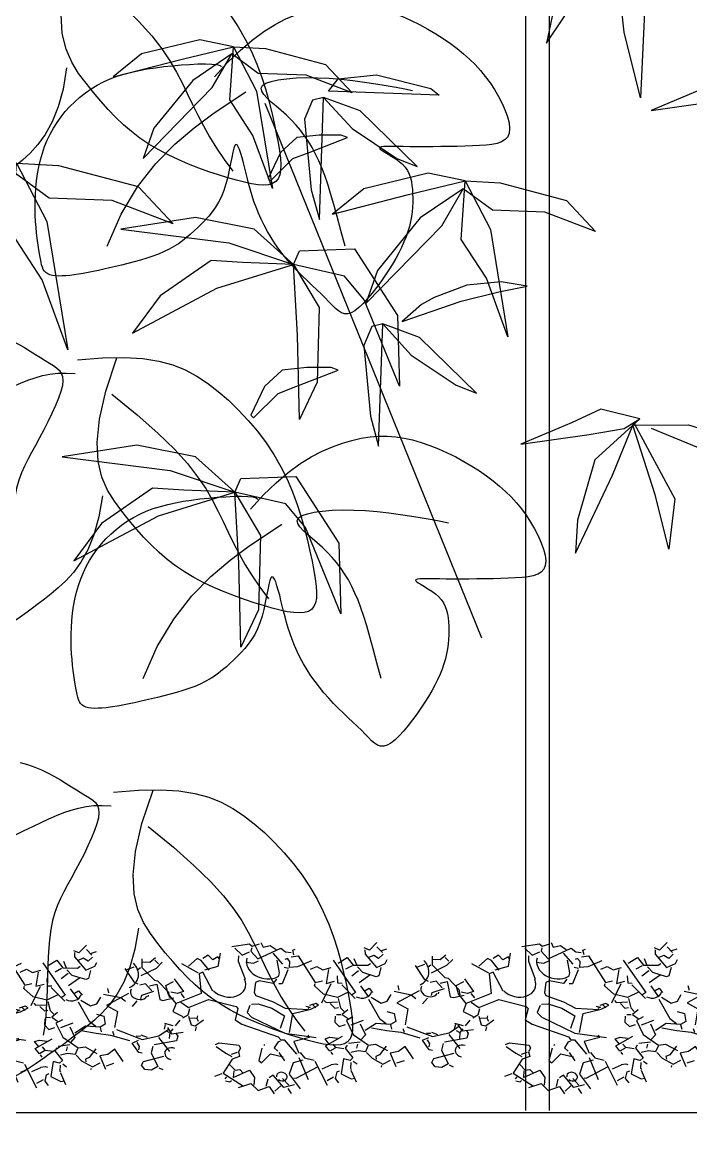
# Model space of a CAD drawing. Extents: x -1568 to -728, y -1287 to -990.
# Drawn here: x -933.935 to -932.358, y -1165.751 to -1163.109 of the extents above; entities that cross this region are included whole.
import ezdxf

# ---------------------------------------------------------------- set-up
doc = ezdxf.new("R2010")
doc.units = 0
doc.header["$LTSCALE"] = 5
doc.layers.get('0').update_dxf_attribs({"linetype": 'CONTINUOUS'})
for name, color, linetype in [('LH', 94, 'CONTINUOUS'), ('尺寸标注', 2, 'CONTINUOUS'), ('绿化', 3, 'CONTINUOUS')]:
    doc.layers.add(name, color=color, linetype=linetype)

# ---------------------------------------------------------------- blocks, each defined once
blk = doc.blocks.new('A$C3DF60D46')
at = {"color": 3}
for p, q in [((753.5334, 876.300001), (732.3667, 829.733351)), ((973.6667, 876.300001), (982.1334, 833.966701)), ((1007.5334, 867.833351), (977.90005, 859.366701)), ((1024.4667, 897.466701), (1007.5334, 867.833351)), ((1024.4667, 884.766701), (1041.40005, 872.066701)), ((1054.10005, 884.766701), (1037.1667, 846.666701)), ((732.3667, 829.733351), (711.20005, 833.966701)), ((715.43335, 825.500001), (719.6667, 804.333351)), ((757.7667, 855.133351), (783.1667, 833.966701)), ((795.8667, 855.133351), (774.70005, 838.200001)), ((787.40005, 825.500001), (774.70005, 800.100001)), ((952.50005, 825.500001), (927.10005, 804.333351)), ((977.90005, 829.733351), (969.4334, 817.033351)), ((982.1334, 833.966701), (1041.40005, 787.400001)), ((1037.1667, 846.666701), (986.3667, 791.633351)), ((719.6667, 804.333351), (774.70005, 753.533351)), ((753.5334, 808.566701), (736.60005, 791.633351)), ((774.70005, 800.100001), (753.5334, 808.566701)), ((774.70005, 753.533351), (804.3334, 783.166701)), ((804.3334, 783.166701), (808.5667, 804.333351)), ((918.6334, 808.566701), (965.20005, 753.533351)), ((1041.40005, 787.400001), (1054.10005, 787.400001)), ((1054.10005, 787.400001), (1104.90005, 745.066701)), ((444.50005, 736.600001), (452.9667, 745.066701)), ((626.53335, 728.133351), (656.1667, 766.233351)), ((656.1667, 766.233351), (685.80005, 736.600001)), ((681.5667, 770.466701), (698.50005, 740.833351)), ((685.80005, 736.600001), (740.83335, 753.533351)), ((740.83335, 753.533351), (749.30005, 766.233351)), ((791.6334, 757.766701), (791.6334, 715.433351)), ((965.20005, 753.533351), (982.1334, 749.300001)), ((1011.7667, 757.766701), (990.60005, 745.066701)), ((1041.40005, 732.366701), (1011.7667, 757.766701)), ((1028.70005, 753.533351), (1054.10005, 770.466701)), ((1054.10005, 770.466701), (1079.50005, 698.500001)), ((1104.90005, 745.066701), (1113.3667, 719.666701)), ((211.6667, 681.566701), (275.1667, 715.433351)), ((275.1667, 715.433351), (287.8667, 706.966701)), ((287.8667, 706.966701), (313.2667, 728.133351)), ((287.8667, 698.500001), (287.8667, 681.566701)), ((317.50005, 736.600001), (330.20005, 715.433351)), ((321.73335, 651.933351), (397.93335, 732.366701)), ((330.20005, 715.433351), (355.60005, 732.366701)), ((355.60005, 732.366701), (381.00005, 719.666701)), ((372.53335, 698.500001), (419.10005, 656.166701)), ((397.93335, 732.366701), (419.10005, 719.666701)), ((419.10005, 719.666701), (440.2667, 723.900001)), ((452.9667, 715.433351), (444.50005, 736.600001)), ((444.50005, 702.733351), (469.90005, 715.433351)), ((469.90005, 715.433351), (558.80005, 605.366701)), ((524.93335, 706.966701), (478.3667, 660.400001)), ((575.73335, 677.333351), (605.3667, 698.500001)), ((605.3667, 736.600001), (719.6667, 605.366701)), ((681.5667, 732.366701), (660.40005, 706.966701)), ((711.20005, 715.433351), (690.03335, 681.566701)), ((728.13335, 711.200001), (702.73335, 732.366701)), ((757.7667, 706.966701), (723.90005, 656.166701)), ((783.1667, 706.966701), (728.13335, 711.200001)), ((791.6334, 715.433351), (783.1667, 706.966701)), ((1007.5334, 698.500001), (1049.8667, 732.366701)), ((1007.5334, 681.566701), (1007.5334, 698.500001)), ((1032.9334, 698.500001), (1032.9334, 706.966701)), ((1079.50005, 698.500001), (1092.20005, 698.500001)), ((1092.20005, 698.500001), (1130.30005, 723.900001)), ((224.3667, 677.333351), (258.23335, 651.933351)), ((258.23335, 651.933351), (283.63335, 677.333351)), ((287.8667, 681.566701), (321.73335, 651.933351)), ((393.70005, 668.866701), (414.8667, 609.600001)), ((431.80005, 690.033351), (423.33335, 681.566701)), ((444.50005, 677.333351), (431.80005, 690.033351)), ((448.73335, 647.700001), (444.50005, 677.333351)), ((478.3667, 660.400001), (448.73335, 647.700001)), ((529.1667, 664.633351), (550.33335, 685.800001)), ((550.33335, 685.800001), (575.73335, 677.333351)), ((596.90005, 685.800001), (601.13335, 613.833351)), ((635.00005, 664.633351), (643.4667, 630.766701)), ((931.3334, 660.400001), (863.60005, 656.166701)), ((872.0667, 690.033351), (880.5334, 668.866701)), ((956.7334, 690.033351), (884.7667, 605.366701)), ((952.50005, 647.700001), (931.3334, 660.400001)), ((994.8334, 664.633351), (982.1334, 630.766701)), ((131.23335, 609.600001), (114.3, 588.433351)), ((152.4, 592.666701), (131.23335, 609.600001)), ((169.33335, 613.833351), (152.4, 592.666701)), ((177.8, 605.366701), (169.33335, 613.833351)), ((173.5667, 635.000001), (177.8, 567.266701)), ((245.53335, 643.466701), (249.7667, 618.066701)), ((249.7667, 618.066701), (292.10005, 537.633351)), ((279.40005, 622.300001), (309.03335, 626.533351)), ((309.03335, 626.533351), (325.9667, 643.466701)), ((414.8667, 609.600001), (414.8667, 588.433351)), ((427.5667, 643.466701), (444.50005, 643.466701)), ((444.50005, 635.000001), (436.03335, 558.800001)), ((558.80005, 605.366701), (584.20005, 622.300001)), ((601.13335, 613.833351), (630.7667, 635.000001)), ((618.0667, 618.066701), (601.13335, 512.233351)), ((643.4667, 630.766701), (660.40005, 635.000001)), ((723.90005, 575.733351), (660.40005, 626.533351)), ((732.3667, 643.466701), (770.4667, 601.133351)), ((753.5334, 626.533351), (766.2334, 643.466701)), ((766.2334, 643.466701), (783.1667, 626.533351)), ((846.6667, 601.133351), (855.1334, 639.233351)), ((93.13335, 579.966701), (67.73335, 533.400001)), ((110.0667, 575.733351), (93.13335, 579.966701)), ((148.1667, 537.633351), (110.0667, 575.733351)), ((177.8, 567.266701), (131.23335, 533.400001)), ((410.63335, 575.733351), (402.1667, 550.333351)), ((558.80005, 588.433351), (558.80005, 601.133351)), ((601.13335, 558.800001), (558.80005, 588.433351)), ((694.2667, 601.133351), (656.1667, 558.800001)), ((719.6667, 605.366701), (706.9667, 588.433351)), ((774.70005, 588.433351), (833.9667, 508.000001)), ((783.1667, 601.133351), (825.50005, 584.200001)), ((825.50005, 584.200001), (846.6667, 601.133351)), ((884.7667, 605.366701), (931.3334, 588.433351)), ((931.3334, 588.433351), (935.5667, 508.000001)), ((1134.5334, 571.500001), (1155.70005, 546.100001)), ((1155.70005, 546.100001), (1198.0334, 567.266701)), ((38.1, 537.633351), (110.0667, 512.233351)), ((127, 520.700001), (114.3, 508.000001)), ((182.03335, 440.266701), (127, 520.700001)), ((347.13335, 546.100001), (334.43335, 533.400001)), ((334.43335, 533.400001), (338.6667, 482.600001)), ((402.1667, 550.333351), (347.13335, 546.100001)), ((436.03335, 558.800001), (423.33335, 554.566701)), ((656.1667, 558.800001), (601.13335, 558.800001)), ((609.60005, 529.166701), (618.0667, 520.700001)), ((618.0667, 520.700001), (660.40005, 537.633351)), ((635.00005, 520.700001), (656.1667, 503.766701)), ((660.40005, 554.566701), (677.33335, 512.233351)), ((855.1334, 550.333351), (884.7667, 550.333351)), ((884.7667, 550.333351), (897.4667, 512.233351)), ((1049.8667, 482.600001), (1109.1334, 520.700001)), ((1109.1334, 520.700001), (1138.7667, 563.033351)), ((1172.6334, 550.333351), (1181.10005, 541.866701)), ((1181.10005, 541.866701), (1181.10005, 516.466701)), ((114.3, 508.000001), (139.7, 414.866651)), ((338.6667, 482.600001), (347.13335, 469.900001)), ((546.10005, 478.366701), (563.03335, 478.366701)), ((563.03335, 478.366701), (554.5667, 469.900001)), ((579.9667, 503.766701), (558.80005, 486.833351)), ((567.2667, 469.900001), (592.6667, 499.533351)), ((567.2667, 495.300001), (584.20005, 482.600001)), ((592.6667, 499.533351), (579.9667, 503.766701)), ((656.1667, 503.766701), (668.8667, 512.233351)), ((685.80005, 478.366701), (668.8667, 474.133351)), ((677.33335, 512.233351), (694.2667, 499.533351)), ((706.9667, 512.233351), (690.03335, 482.600001)), ((690.03335, 482.600001), (715.43335, 469.900001)), ((732.3667, 482.600001), (711.20005, 457.200001)), ((774.70005, 478.366701), (732.3667, 440.266701)), ((825.50005, 478.366701), (791.6334, 431.800001)), ((880.5334, 491.066701), (825.50005, 478.366701)), ((833.9667, 508.000001), (863.60005, 491.066701)), ((863.60005, 491.066701), (855.1334, 486.833351)), ((897.4667, 512.233351), (880.5334, 491.066701)), ((880.5334, 491.066701), (889.00005, 469.900001)), ((931.3334, 486.833351), (939.80005, 469.900001)), ((944.0334, 499.533351), (1049.8667, 482.600001)), ((1041.40005, 495.300001), (1024.4667, 491.066701)), ((1041.40005, 503.766701), (1066.80005, 499.533351)), ((1181.10005, 516.466701), (1100.6667, 469.900001)), ((1109.1334, 512.233351), (1164.1667, 457.200001)), ((0, 410.633351), (25.4, 440.266701)), ((25.4, 452.966701), (71.9667, 402.166651)), ((347.13335, 469.900001), (419.10005, 461.433351)), ((419.10005, 461.433351), (469.90005, 444.500001)), ((469.90005, 444.500001), (558.80005, 465.666701)), ((503.7667, 427.566701), (567.2667, 469.900001)), ((664.63335, 465.666701), (668.8667, 436.033351)), ((668.8667, 436.033351), (690.03335, 419.100001)), ((690.03335, 419.100001), (711.20005, 436.033351)), ((711.20005, 457.200001), (749.30005, 397.933351)), ((766.2334, 457.200001), (795.8667, 410.633351)), ((812.80005, 452.966701), (872.0667, 457.200001)), ((872.0667, 457.200001), (927.10005, 465.666701)), ((927.10005, 465.666701), (1003.30005, 461.433351)), ((1016.00005, 452.966701), (1037.1667, 474.133351)), ((1049.8667, 414.866651), (1016.00005, 452.966701)), ((1032.9334, 461.433351), (1045.6334, 444.500001)), ((1045.6334, 444.500001), (1045.6334, 427.566701)), ((1096.4334, 461.433351), (1096.4334, 427.566701)), ((16.93335, 372.533351), (0, 410.633351)), ((71.9667, 402.166651), (50.8, 385.233351)), ((139.7, 414.866651), (55.03335, 334.433351)), ((105.83335, 330.200001), (173.5667, 393.700001)), ((173.5667, 393.700001), (283.63335, 393.700001)), ((283.63335, 393.700001), (292.10005, 385.233351)), ((334.43335, 414.866651), (330.20005, 376.766651)), ((338.6667, 423.333351), (364.0667, 431.800001)), ((364.0667, 431.800001), (419.10005, 427.566701)), ((419.10005, 427.566701), (474.13335, 406.400001)), ((474.13335, 406.400001), (469.90005, 338.666651)), ((508.00005, 330.200001), (503.7667, 427.566701)), ((749.30005, 397.933351), (817.0334, 364.066651)), ((795.8667, 410.633351), (783.1667, 381.000001)), ((956.7334, 402.166651), (935.5667, 368.300001)), ((999.0667, 351.366651), (956.7334, 402.166651)), ((1062.5667, 414.866651), (1049.8667, 414.866651)), ((1075.2667, 376.766651), (1147.2334, 427.566701)), ((1096.4334, 427.566701), (1134.5334, 368.300001)), ((55.03335, 334.433351), (16.93335, 372.533351)), ((50.8, 385.233351), (25.4, 385.233351)), ((63.5, 389.466651), (80.43335, 372.533351)), ((71.9667, 347.133351), (105.83335, 330.200001)), ((292.10005, 385.233351), (292.10005, 325.966651)), ((330.20005, 376.766651), (351.3667, 359.833351)), ((351.3667, 359.833351), (491.0667, 321.733351)), ((647.70005, 342.900001), (664.63335, 355.600001)), ((656.1667, 309.033351), (711.20005, 376.766651)), ((664.63335, 355.600001), (694.2667, 359.833351)), ((783.1667, 368.300001), (740.83335, 347.133351)), ((774.70005, 355.600001), (774.70005, 334.433351)), ((812.80005, 330.200001), (817.0334, 359.833351)), ((817.0334, 364.066651), (842.4334, 376.766651)), ((842.4334, 376.766651), (893.2334, 359.833351)), ((884.7667, 381.000001), (867.8334, 330.200001)), ((935.5667, 368.300001), (905.9334, 351.366651)), ((905.9334, 351.366651), (939.80005, 292.100001)), ((1071.0334, 355.600001), (1075.2667, 376.766651)), ((1087.9667, 338.666651), (1071.0334, 355.600001)), ((1134.5334, 368.300001), (1113.3667, 342.900001)), ((1138.7667, 364.066651), (1155.70005, 359.833351)), ((55.03335, 334.433351), (50.8, 292.100001)), ((110.0667, 325.966651), (110.0667, 292.100001)), ((292.10005, 325.966651), (321.73335, 313.266651)), ((321.73335, 313.266651), (469.90005, 296.333351)), ((491.0667, 321.733351), (613.83335, 338.666651)), ((588.43335, 330.200001), (533.40005, 292.100001)), ((579.9667, 338.666651), (588.43335, 330.200001)), ((668.8667, 321.733351), (647.70005, 342.900001)), ((677.33335, 287.866651), (656.1667, 309.033351)), ((694.2667, 309.033351), (677.33335, 287.866651)), ((681.5667, 325.966651), (694.2667, 313.266651)), ((694.2667, 313.266651), (728.13335, 317.500001)), ((736.60005, 338.666651), (732.3667, 321.733351)), ((732.3667, 321.733351), (770.4667, 283.633351)), ((757.7667, 309.033351), (783.1667, 325.966651)), ((783.1667, 325.966651), (812.80005, 330.200001)), ((817.0334, 325.966651), (842.4334, 304.800001)), ((842.4334, 304.800001), (889.00005, 287.866651)), ((867.8334, 330.200001), (855.1334, 317.500001)), ((855.1334, 317.500001), (859.3667, 304.800001)), ((889.00005, 287.866651), (914.40005, 317.500001)), ((965.20005, 330.200001), (939.80005, 309.033351)), ((1113.3667, 342.900001), (1087.9667, 338.666651)), ((50.8, 292.100001), (93.13335, 279.400001)), ((110.0667, 292.100001), (93.13335, 270.933351)), ((114.3, 287.866651), (131.23335, 249.766651)), ((143.93335, 287.866651), (122.7667, 279.400001)), ((148.1667, 287.866651), (148.1667, 300.566651)), ((148.1667, 249.766651), (173.5667, 287.866651)), ((156.63335, 275.166651), (148.1667, 287.866651)), ((474.13335, 270.933351), (465.6667, 237.066651)), ((469.90005, 296.333351), (482.60005, 283.633351)), ((474.13335, 270.933351), (482.60005, 279.400001)), ((482.60005, 283.633351), (495.30005, 287.866651)), ((495.30005, 287.866651), (554.5667, 232.833351)), ((533.40005, 292.100001), (563.03335, 241.300001)), ((681.5667, 283.633351), (690.03335, 275.166651)), ((736.60005, 266.700001), (740.83335, 190.500001)), ((762.00005, 266.700001), (736.60005, 266.700001)), ((770.4667, 283.633351), (762.00005, 266.700001)), ((774.70005, 266.700001), (791.6334, 258.233351)), ((884.7667, 279.400001), (884.7667, 270.933351)), ((29.63335, 224.366651), (63.5, 224.366651)), ((33.8667, 220.133351), (33.8667, 194.733351)), ((84.6667, 258.233351), (71.9667, 224.366651)), ((131.23335, 249.766651), (148.1667, 249.766651)), ((152.4, 245.533351), (152.4, 224.366651)), ((419.10005, 220.133351), (419.10005, 156.633351)), ((423.33335, 237.066651), (427.5667, 241.300001)), ((431.80005, 249.766651), (431.80005, 249.766651)), ((436.03335, 258.233351), (436.03335, 258.233351)), ((465.6667, 237.066651), (482.60005, 224.366651)), ((486.83335, 220.133351), (516.4667, 186.266651)), ((554.5667, 241.300001), (554.5667, 241.300001)), ((558.80005, 228.600001), (558.80005, 228.600001)), ((567.2667, 245.533351), (588.43335, 224.366651)), ((567.2667, 220.133351), (622.30005, 122.766651)), ((588.43335, 224.366651), (626.53335, 224.366651)), ((630.7667, 220.133351), (698.50005, 118.533351)), ((694.2667, 220.133351), (664.63335, 190.500001)), ((694.2667, 224.366651), (711.20005, 232.833351)), ((711.20005, 232.833351), (719.6667, 232.833351)), ((766.2334, 258.233351), (770.4667, 228.600001)), ((770.4667, 228.600001), (774.70005, 224.366651)), ((774.70005, 220.133351), (804.3334, 169.333351)), ((42.33335, 190.500001), (55.03335, 186.266651)), ((59.2667, 186.266651), (67.73335, 207.433351)), ((63.5, 156.633351), (59.2667, 186.266651)), ((241.30005, 182.033351), (254.00005, 194.733351)), ((245.53335, 173.566651), (287.8667, 152.400001)), ((254.00005, 194.733351), (330.20005, 207.433351)), ((330.20005, 207.433351), (338.6667, 194.733351)), ((338.6667, 194.733351), (334.43335, 173.566651)), ((334.43335, 173.566651), (342.90005, 152.400001)), ((431.80005, 148.166651), (457.20005, 203.200001)), ((457.20005, 203.200001), (508.00005, 203.200001)), ((550.33335, 186.266651), (546.10005, 127.000001)), ((584.20005, 211.666651), (550.33335, 186.266651)), ((575.73335, 114.300001), (647.70005, 198.966651)), ((723.90005, 194.733351), (732.3667, 203.200001)), ((723.90005, 160.866651), (723.90005, 194.733351)), ((740.83335, 190.500001), (783.1667, 177.800001)), ((783.1667, 177.800001), (795.8667, 186.266651)), ((287.8667, 152.400001), (313.2667, 143.933351)), ((317.50005, 131.233351), (296.33335, 50.800001)), ((330.20005, 169.333351), (309.03335, 152.400001)), ((342.90005, 152.400001), (317.50005, 131.233351)), ((419.10005, 156.633351), (431.80005, 148.166651)), ((715.43335, 165.100001), (694.2667, 139.700001)), ((740.83335, 143.933351), (723.90005, 160.866651)), ((313.2667, 101.600001), (338.6667, 80.433351)), ((338.6667, 42.333351), (393.70005, 97.366651)), ((338.6667, 80.433351), (355.60005, 88.900001)), ((355.60005, 88.900001), (372.53335, 76.200001)), ((393.70005, 97.366651), (419.10005, 67.733351)), ((486.83335, 101.600001), (474.13335, 84.666651)), ((537.63335, 55.033351), (486.83335, 101.600001)), ((524.93335, 97.366651), (554.5667, 71.966651)), ((546.10005, 127.000001), (601.13335, 67.733351)), ((567.2667, 114.300001), (575.73335, 114.300001)), ((292.10005, 46.566651), (266.70005, 25.400001)), ((296.33335, 50.800001), (385.23335, 12.700001)), ((334.43335, 76.200001), (338.6667, 42.333351)), ((419.10005, 67.733351), (423.33335, 29.633351)), ((469.90005, 76.200001), (469.90005, 38.100001)), ((524.93335, 59.266651), (508.00005, 25.400001)), ((575.73335, 80.433351), (537.63335, 55.033351)), ((554.5667, 55.033351), (571.50005, 33.866651)), ((313.2667, 38.100001), (309.03335, 25.400001)), ((313.2667, 16.933351), (330.20005, 16.933351)), ((330.20005, 16.933351), (334.43335, 25.400001)), ((368.30005, 0.000001), (410.63335, 33.866651)), ((410.63335, 33.866651), (444.50005, 8.466651)), ((444.50005, 8.466651), (482.60005, 42.333351)), ((482.60005, 42.333351), (508.00005, 12.700001))]:
    blk.add_line(p, q, dxfattribs=at)
for centre, radius, start, end in [((893.2334, 778.933351), 84.66665, 316.84761, 50.906141), ((994.8334, 706.966701), 33.86665, 165.963757, 347.471192), ((355.60005, 639.233351), 76.2, 177.137595, 319.398705), ((736.60005, 626.533351), 42.33335, 255.963757, 0), ((228.60005, 499.533351), 71.96665, 231.842773, 30.963757), ((1176.8667, 448.733351), 29.63335, 81.869898, 270), ((520.70005, 105.833351), 21.16665, 243.434949, 201.801409)]:
    blk.add_arc(centre, radius, start, end, dxfattribs=at)
blk = doc.blocks.new('tree104')
at = {"color": 0}
for points in [[(-6196.1, 20117.2), (-6196.1, 0)], [(-6013.2, 20117.2), (-6013.2, 0)], [(-5510.4, 8954.2), (-5876.9, 9090.3), (-6170.2, 8943.8), (-6316.8, 8598.3), (-6075.9, 8849.6), (-5803.6, 8954.2), (-5510.4, 8954.2), (-5719.8, 8870.5), (-5866.5, 8776.3), (-5960.7, 8556.4), (-6034, 8200.5), (-5761.7, 8608.8), (-5615.1, 8912.4), (-5280, 8493.6), (-5290.4, 8221.5), (-5311.4, 7781.8), (-5437.1, 8284.3), (-5458, 8472.7), (-5615.1, 8912.4), (-5269.5, 8881), (-4861, 8776.3)], [(-8438.6, 8172.3), (-8697.1, 8226.7), (-9146, 8117.9), (-9363.7, 7941.1), (-8833.2, 8077.1), (-8438.6, 8172.3), (-8261.8, 7832.4), (-8139.3, 7084.5), (-8289, 7492.4), (-8465.8, 7764.4), (-8438.6, 8172.3), (-8193.8, 8158.7), (-7731.2, 8036.3), (-7527.2, 7818.8), (-7880.9, 7954.7), (-8248.2, 7968.3), (-8452.2, 8117.9), (-8751.5, 7914), (-9050.8, 7546.8), (-9132.4, 7315.7), (-8601.9, 7859.6), (-8452.2, 8117.9)], [(-4134.3, 7917.8), (-4493.4, 8007.5), (-4762.8, 7881.9), (-5229.7, 7684.4), (-4601.2, 7774.2), (-4277.9, 7828), (-4134.3, 7917.8), (-4547.3, 7540.8), (-4708.9, 6984.4), (-4726.9, 6679.3), (-4385.7, 7397.3), (-4188.2, 7881.9), (-3811.1, 7181.9), (-3864.9, 6715.2), (-3990.6, 7217.8), (-4196.8, 7860.7), (-3685.3, 7863.9), (-3344.2, 7756.2), (-3003, 7451.1), (-3541.7, 7630.6), (-4026.5, 7828)], [(-7707.6, 7832.2), (-7634.3, 7926.4), (-7341, 7957.8), (-6922.1, 7853.1), (-6859.2, 7800.7), (-7707.6, 7832.2)], [(-7747.3, 7784.5), (-7830.9, 7763.7), (-7893.5, 7617.5), (-7841.3, 7074.5), (-7778.6, 6844.8), (-7747.3, 7784.5), (-7527.9, 7544.4), (-7183.1, 7314.6), (-7026.4, 7252), (-7465.2, 7680.1), (-7747.3, 7784.5)], [(-6530.7, 3630.6), (-8195.3, 7738)], [(-7610.2, 7494.8), (-7781.5, 7494.8), (-7952.9, 7475.7), (-8076.7, 7361.5), (-8171.9, 7161.7), (-8152.9, 7142.6), (-7981.5, 7313.9), (-7857.7, 7361.5), (-7562.6, 7475.7), (-7610.2, 7494.8)], [(-10105.4, 7279.8), (-10446.6, 7351.6), (-11039.2, 7208), (-11326.5, 6974.7), (-10626.2, 7154.1), (-10105.4, 7279.8), (-9872, 6831.1), (-9710.4, 5843.9), (-9907.9, 6382.3), (-10141.3, 6741.3), (-10105.4, 7279.8), (-9782.2, 7261.8), (-9171.6, 7100.3), (-8902.3, 6813.1), (-9369.2, 6992.6), (-9854, 7010.6), (-10123.4, 7208), (-10518.4, 6938.8), (-10913.5, 6454.1), (-11021.2, 6149), (-10320.9, 6867), (-10123.4, 7208)], [(-6659.3, 7142.3), (-6943.6, 7202.1), (-7437.4, 7082.5), (-7676.9, 6888), (-7093.2, 7037.6), (-6659.3, 7142.3), (-6464.7, 6768.4), (-6330.1, 5945.7), (-6494.7, 6394.5), (-6689.2, 6693.6), (-6659.3, 7142.3), (-6389.9, 7127.4), (-5881.1, 6992.7), (-5656.6, 6753.4), (-6045.7, 6903), (-6449.8, 6918), (-6674.2, 7082.5), (-7003.5, 6858.1), (-7332.7, 6454.3), (-7422.5, 6200), (-6838.8, 6798.3), (-6674.2, 7082.5)], [(-7977.3, 6500.7), (-8278.9, 6772), (-8731.4, 6862.5), (-9304.5, 6772), (-8475, 6666.5), (-7977.3, 6500.7), (-8369.4, 6515.8), (-8610.7, 6530.8), (-9002.8, 6259.5), (-9214, 5973.1), (-8565.5, 6319.8), (-7977.3, 6500.7), (-7932, 6606.2), (-7509.7, 6621.3), (-7177.9, 6108.7), (-7162.9, 5566.1), (-7434.3, 6229.3), (-7585.1, 6410.2), (-7977.3, 6500.7), (-7781.2, 6169), (-7796.3, 5596.2), (-7932, 5309.8), (-7947.1, 5958), (-7977.3, 6500.7)], [(-6182.3, 6332.8), (-6383, 6367.7), (-6644.9, 6341.6), (-6898, 6245.6), (-6994, 6193.3), (-7142.4, 6062.4), (-6688.5, 6219.4), (-6400.5, 6289.2), (-6182.3, 6332.8)], [(-7292, 6044.5), (-7375.6, 6023.6), (-7438.3, 5877.4), (-7386.1, 5334.4), (-7323.4, 5104.7), (-7292, 6044.5), (-7072.7, 5804.3), (-6727.9, 5574.6), (-6571.2, 5511.9), (-7010, 5940.1), (-7292, 6044.5)], [(-7687.3, 5708.9), (-7875.8, 5708.9), (-8064.3, 5687.9), (-8200.5, 5562.3), (-8305.2, 5342.5), (-8284.3, 5321.5), (-8095.7, 5510), (-7959.6, 5562.3), (-7634.9, 5687.9), (-7687.3, 5708.9)], [(-5318.1, 5314.4), (-5617.4, 5389.2), (-5841.9, 5284.5), (-6230.9, 5120), (-5707.2, 5194.8), (-5437.8, 5239.7), (-5318.1, 5314.4), (-5662.3, 5000.3), (-5797, 4536.7), (-5811.9, 4282.4), (-5527.6, 4880.7), (-5363, 5284.5), (-5048.7, 4701.2), (-5093.6, 4312.3), (-5198.4, 4731.1), (-5370.2, 5266.9), (-4944, 5269.6), (-4659.7, 5179.8), (-4375.3, 4925.6), (-4824.3, 5075.1), (-5228.3, 5239.7)], [(-8427.4, 4751.1), (-8729, 5022.5), (-9181.5, 5112.9), (-9754.6, 5022.5), (-8925.1, 4917), (-8427.4, 4751.1), (-8819.5, 4766.2), (-9060.8, 4781.3), (-9452.9, 4509.9), (-9664.1, 4223.5), (-9015.6, 4570.2), (-8427.4, 4751.1), (-8382.1, 4856.7), (-7959.8, 4871.7), (-7628, 4359.2), (-7613, 3816.5), (-7884.4, 4479.8), (-8035.2, 4660.7), (-8427.4, 4751.1), (-8231.3, 4419.5), (-8246.4, 3846.7), (-8382.1, 3560.2), (-8397.2, 4208.5), (-8427.4, 4751.1)]]:
    blk.add_lwpolyline(points, dxfattribs=at)
blk = doc.blocks.new('茶')
at = {"layer": 'LH'}
for p, q in [((-0.5309, 0.4422), (-0.5441, 0.4373)), ((-0.5178, 0.4463), (-0.5309, 0.4422)), ((-0.5048, 0.4494), (-0.5178, 0.4463)), ((-0.4916, 0.4514), (-0.5048, 0.4494)), ((-0.4782, 0.4525), (-0.4916, 0.4514)), ((-0.4645, 0.4525), (-0.4782, 0.4525)), ((-0.4504, 0.4515), (-0.4645, 0.4525)), ((-0.4357, 0.4494), (-0.4504, 0.4515)), ((-0.4204, 0.4463), (-0.4357, 0.4494)), ((-0.4043, 0.442), (-0.4204, 0.4463)), ((-0.3874, 0.4363), (-0.4043, 0.442)), ((-0.5705, 0.4248), (-0.5835, 0.4176)), ((-0.5574, 0.4314), (-0.5705, 0.4248)), ((-0.5441, 0.4373), (-0.5574, 0.4314)), ((-0.3697, 0.4289), (-0.3874, 0.4363)), ((-0.3511, 0.4194), (-0.3697, 0.4289)), ((-0.5962, 0.4099), (-0.6085, 0.4018)), ((-0.5835, 0.4176), (-0.5962, 0.4099)), ((-0.3316, 0.4076), (-0.3511, 0.4194)), ((-0.3113, 0.393), (-0.3316, 0.4076)), ((-0.6203, 0.3934), (-0.6315, 0.3849)), ((-0.6085, 0.4018), (-0.6203, 0.3934)), ((-0.2899, 0.3755), (-0.3113, 0.393)), ((-0.642, 0.3762), (-0.6519, 0.3675)), ((-0.6315, 0.3849), (-0.642, 0.3762)), ((-0.2676, 0.3546), (-0.2899, 0.3755)), ((-0.2783, 0.3718), (-0.2803, 0.3695)), ((-0.2731, 0.3737), (-0.2783, 0.3718)), ((-0.2652, 0.3752), (-0.2731, 0.3737)), ((-0.2552, 0.3764), (-0.2652, 0.3752)), ((-0.2435, 0.3772), (-0.2552, 0.3764)), ((-0.2305, 0.3776), (-0.2435, 0.3772)), ((-0.2169, 0.3778), (-0.2305, 0.3776)), ((-0.2031, 0.3778), (-0.2169, 0.3778)), ((-0.1896, 0.3775), (-0.2031, 0.3778)), ((-0.1763, 0.3769), (-0.1896, 0.3775)), ((-0.1634, 0.376), (-0.1763, 0.3769)), ((-0.1508, 0.3748), (-0.1634, 0.376)), ((-0.1386, 0.3732), (-0.1508, 0.3748)), ((-0.1267, 0.371), (-0.1386, 0.3732)), ((-0.1152, 0.3684), (-0.1267, 0.371)), ((-0.6612, 0.3585), (-0.6698, 0.3494)), ((-0.6519, 0.3675), (-0.6612, 0.3585)), ((-0.1041, 0.3652), (-0.1152, 0.3684)), ((-0.0933, 0.3614), (-0.1041, 0.3652)), ((-0.0829, 0.357), (-0.0933, 0.3614)), ((-0.0729, 0.352), (-0.0829, 0.357)), ((-0.6779, 0.3399), (-0.6854, 0.3301)), ((-0.6698, 0.3494), (-0.6779, 0.3399)), ((-0.4476, 0.3376), (-0.466, 0.3346)), ((-0.4295, 0.3399), (-0.4476, 0.3376)), ((-0.4121, 0.3415), (-0.4295, 0.3399)), ((-0.3956, 0.3424), (-0.4121, 0.3415)), ((-0.3805, 0.3425), (-0.3956, 0.3424)), ((-0.3673, 0.3418), (-0.3805, 0.3425)), ((-0.3562, 0.3403), (-0.3673, 0.3418)), ((-0.3476, 0.338), (-0.3562, 0.3403)), ((-0.342, 0.3348), (-0.3476, 0.338)), ((-0.3395, 0.3308), (-0.342, 0.3348)), ((-0.0634, 0.3465), (-0.0729, 0.352)), ((-0.0542, 0.3405), (-0.0634, 0.3465)), ((-0.0455, 0.334), (-0.0542, 0.3405)), ((-0.6924, 0.3199), (-0.699, 0.3092)), ((-0.6854, 0.3301), (-0.6924, 0.3199)), ((-0.5359, 0.3187), (-0.551, 0.3147)), ((-0.5196, 0.3229), (-0.5359, 0.3187)), ((-0.5023, 0.3271), (-0.5196, 0.3229)), ((-0.4843, 0.331), (-0.5023, 0.3271)), ((-0.466, 0.3346), (-0.4843, 0.331)), ((-0.3474, 0.3145), (-0.3427, 0.3206)), ((-0.3427, 0.3206), (-0.3399, 0.3261)), ((-0.3399, 0.3261), (-0.3395, 0.3308)), ((-0.2893, 0.3131), (-0.3149, 0.3274)), ((-0.0372, 0.3271), (-0.0455, 0.334)), ((-0.0294, 0.3198), (-0.0372, 0.3271)), ((-0.022, 0.312), (-0.0294, 0.3198)), ((-0.699, 0.3092), (-0.705, 0.2981)), ((-0.5645, 0.3109), (-0.5762, 0.3076)), ((-0.551, 0.3147), (-0.5645, 0.3109)), ((-0.368, 0.2931), (-0.3605, 0.3006)), ((-0.3605, 0.3006), (-0.3535, 0.3078)), ((-0.3535, 0.3078), (-0.3474, 0.3145)), ((-0.2604, 0.2968), (-0.2893, 0.3131)), ((-0.0151, 0.3039), (-0.022, 0.312)), ((-0.0087, 0.2954), (-0.0151, 0.3039)), ((-0.7105, 0.2867), (-0.7152, 0.2753)), ((-0.705, 0.2981), (-0.7105, 0.2867)), ((-0.3827, 0.277), (-0.3755, 0.2852)), ((-0.3755, 0.2852), (-0.368, 0.2931)), ((-0.2292, 0.2776), (-0.2604, 0.2968)), ((-0.0028, 0.2865), (-0.0087, 0.2954)), ((0.0026, 0.2772), (-0.0028, 0.2865)), ((-0.7191, 0.2642), (-0.7219, 0.2537)), ((-0.7152, 0.2753), (-0.7191, 0.2642)), ((-0.3956, 0.2598), (-0.3894, 0.2685)), ((-0.3894, 0.2685), (-0.3827, 0.277)), ((-0.1968, 0.2544), (-0.2292, 0.2776)), ((0.0076, 0.2676), (0.0026, 0.2772)), ((0.012, 0.2577), (0.0076, 0.2676)), ((-0.7219, 0.2537), (-0.7235, 0.244)), ((-0.4068, 0.2411), (-0.4014, 0.2506)), ((-0.4014, 0.2506), (-0.3956, 0.2598)), ((-0.1643, 0.2264), (-0.1968, 0.2544)), ((0.0159, 0.2474), (0.012, 0.2577)), ((0.0194, 0.2368), (0.0159, 0.2474)), ((-0.7235, 0.244), (-0.7237, 0.2354)), ((-0.7237, 0.2354), (-0.7224, 0.2281)), ((-0.4163, 0.2206), (-0.4118, 0.2311)), ((-0.4118, 0.2311), (-0.4068, 0.2411)), ((-0.3007, 0.2241), (-0.2992, 0.2313)), ((-0.2992, 0.2313), (-0.2977, 0.2375)), ((-0.2977, 0.2375), (-0.296, 0.2422)), ((-0.296, 0.2422), (-0.2943, 0.2452)), ((-0.2943, 0.2452), (-0.2925, 0.2461)), ((-0.2925, 0.2461), (-0.2906, 0.2447)), ((-0.2906, 0.2447), (-0.2887, 0.2406)), ((-0.2887, 0.2406), (-0.2865, 0.2343)), ((-0.2865, 0.2343), (-0.2842, 0.2263)), ((0.0223, 0.2259), (0.0194, 0.2368)), ((-0.7224, 0.2281), (-0.7196, 0.2225)), ((-0.7196, 0.2225), (-0.7152, 0.2183)), ((-0.7152, 0.2183), (-0.7094, 0.2154)), ((-0.7094, 0.2154), (-0.7022, 0.2135)), ((-0.7022, 0.2135), (-0.6939, 0.2125)), ((-0.6939, 0.2125), (-0.6846, 0.2122)), ((-0.6846, 0.2122), (-0.6743, 0.2124)), ((-0.6743, 0.2124), (-0.6631, 0.2128)), ((-0.6631, 0.2128), (-0.6513, 0.2134)), ((-0.6513, 0.2134), (-0.6389, 0.2141)), ((-0.6389, 0.2141), (-0.6263, 0.2149)), ((-0.6263, 0.2149), (-0.6135, 0.2158)), ((-0.6135, 0.2158), (-0.6008, 0.2167)), ((-0.6008, 0.2167), (-0.5883, 0.2176)), ((-0.5883, 0.2176), (-0.5764, 0.2186)), ((-0.5764, 0.2186), (-0.5651, 0.2197)), ((-0.5651, 0.2197), (-0.5546, 0.2207)), ((-0.5546, 0.2207), (-0.5452, 0.2217)), ((-0.5452, 0.2217), (-0.5368, 0.2225)), ((-0.5368, 0.2225), (-0.5298, 0.2231)), ((-0.5252, 0.2143), (-0.5301, 0.2108)), ((-0.5298, 0.2231), (-0.5242, 0.2233)), ((-0.5211, 0.2172), (-0.5252, 0.2143)), ((-0.5242, 0.2233), (-0.5201, 0.2232)), ((-0.5183, 0.2196), (-0.5211, 0.2172)), ((-0.5201, 0.2232), (-0.5176, 0.2226)), ((-0.517, 0.2214), (-0.5183, 0.2196)), ((-0.5176, 0.2226), (-0.517, 0.2214)), ((-0.4205, 0.2096), (-0.4163, 0.2206)), ((-0.3035, 0.2077), (-0.3022, 0.2161)), ((-0.3022, 0.2161), (-0.3007, 0.2241)), ((-0.2842, 0.2263), (-0.2816, 0.2169)), ((-0.2816, 0.2169), (-0.2787, 0.2066)), ((-0.1329, 0.1926), (-0.1643, 0.2264)), ((0.0248, 0.2149), (0.0223, 0.2259)), ((0.0268, 0.2039), (0.0248, 0.2149)), ((-0.5464, 0.198), (-0.5511, 0.1931)), ((-0.5411, 0.2027), (-0.5464, 0.198)), ((-0.5355, 0.2069), (-0.5411, 0.2027)), ((-0.5301, 0.2108), (-0.5355, 0.2069)), ((-0.4278, 0.1856), (-0.4243, 0.1981)), ((-0.4243, 0.1981), (-0.4205, 0.2096)), ((-0.3063, 0.1904), (-0.3049, 0.1991)), ((-0.3049, 0.1991), (-0.3035, 0.2077)), ((-0.2787, 0.2066), (-0.2754, 0.196)), ((-0.2754, 0.196), (-0.2717, 0.1854)), ((0.0285, 0.1929), (0.0268, 0.2039)), ((-0.5602, 0.1769), (-0.5617, 0.1711)), ((-0.558, 0.1826), (-0.5602, 0.1769)), ((-0.555, 0.188), (-0.558, 0.1826)), ((-0.5511, 0.1931), (-0.555, 0.188)), ((-0.4312, 0.1719), (-0.4278, 0.1856)), ((-0.3093, 0.1726), (-0.3077, 0.1815)), ((-0.3077, 0.1815), (-0.3063, 0.1904)), ((-0.2717, 0.1854), (-0.2676, 0.1753)), ((-0.1035, 0.1519), (-0.1329, 0.1926)), ((0.0297, 0.1821), (0.0285, 0.1929)), ((0.0307, 0.1715), (0.0297, 0.1821)), ((-0.5632, 0.1588), (-0.5633, 0.1523)), ((-0.5627, 0.165), (-0.5632, 0.1588)), ((-0.5617, 0.1711), (-0.5627, 0.165)), ((-0.4346, 0.1566), (-0.4312, 0.1719)), ((-0.3133, 0.1542), (-0.3112, 0.1634)), ((-0.3112, 0.1634), (-0.3093, 0.1726)), ((-0.2676, 0.1753), (-0.2629, 0.1661)), ((-0.2629, 0.1661), (-0.2579, 0.1578)), ((0.0313, 0.1614), (0.0307, 0.1715)), ((0.0316, 0.1516), (0.0313, 0.1614)), ((-0.5633, 0.1523), (-0.5631, 0.1457)), ((-0.5631, 0.1457), (-0.5627, 0.1389)), ((-0.4381, 0.1393), (-0.4346, 0.1566)), ((-0.3188, 0.1352), (-0.3159, 0.1448)), ((-0.3159, 0.1448), (-0.3133, 0.1542)), ((-0.2579, 0.1578), (-0.2524, 0.1503)), ((-0.2524, 0.1503), (-0.2466, 0.1434)), ((-0.2466, 0.1434), (-0.2406, 0.1371)), ((-0.0774, 0.1035), (-0.1035, 0.1519)), ((0.0317, 0.1423), (0.0316, 0.1516)), ((0.0316, 0.1335), (0.0317, 0.1423)), ((-0.5627, 0.1389), (-0.5621, 0.1319)), ((-0.5621, 0.1319), (-0.5611, 0.1248)), ((-0.5611, 0.1248), (-0.5599, 0.1175)), ((-0.4418, 0.1198), (-0.4381, 0.1393)), ((-0.3262, 0.1155), (-0.3222, 0.1254)), ((-0.3222, 0.1254), (-0.3188, 0.1352)), ((-0.2406, 0.1371), (-0.2345, 0.1313)), ((-0.2345, 0.1313), (-0.2282, 0.1259)), ((-0.2282, 0.1259), (-0.2219, 0.1207)), ((0.0309, 0.1175), (0.0313, 0.1252)), ((0.0313, 0.1252), (0.0316, 0.1335)), ((-0.5599, 0.1175), (-0.5582, 0.11)), ((-0.5582, 0.11), (-0.5562, 0.1025)), ((-0.4458, 0.0975), (-0.4418, 0.1198)), ((-0.3305, 0.1056), (-0.3262, 0.1155)), ((-0.2219, 0.1207), (-0.2156, 0.1158)), ((-0.2156, 0.1158), (-0.2093, 0.111)), ((-0.2093, 0.111), (-0.2029, 0.1064)), ((-0.2029, 0.1064), (-0.1962, 0.102)), ((0.0299, 0.1036), (0.0304, 0.1103)), ((0.0304, 0.1103), (0.0309, 0.1175)), ((-0.5562, 0.1025), (-0.5537, 0.0948)), ((-0.5537, 0.0948), (-0.5507, 0.087)), ((-0.4504, 0.0723), (-0.4458, 0.0975)), ((-0.3406, 0.0858), (-0.3354, 0.0957)), ((-0.3354, 0.0957), (-0.3305, 0.1056)), ((-0.1962, 0.102), (-0.1893, 0.0979)), ((-0.1893, 0.0979), (-0.182, 0.0941)), ((-0.182, 0.0941), (-0.1742, 0.0905)), ((-0.1742, 0.0905), (-0.1659, 0.0873)), ((0.0284, 0.0871), (0.029, 0.092)), ((0.029, 0.092), (0.0294, 0.0975)), ((0.0294, 0.0975), (0.0299, 0.1036)), ((-0.5507, 0.087), (-0.5472, 0.0791)), ((-0.5472, 0.0791), (-0.5432, 0.0711)), ((-0.5432, 0.0711), (-0.5387, 0.063)), ((-0.3523, 0.0665), (-0.3463, 0.0761)), ((-0.3463, 0.0761), (-0.3406, 0.0858)), ((-0.1659, 0.0873), (-0.157, 0.0843)), ((-0.157, 0.0843), (-0.1476, 0.0817)), ((-0.1476, 0.0817), (-0.1378, 0.0793)), ((-0.1378, 0.0793), (-0.1278, 0.0772)), ((-0.1278, 0.0772), (-0.1176, 0.0752)), ((-0.1176, 0.0752), (-0.1075, 0.0735)), ((-0.1075, 0.0735), (-0.0974, 0.0719)), ((-0.0974, 0.0719), (-0.0876, 0.0704)), ((0.0221, 0.0699), (0.0242, 0.0724)), ((0.0242, 0.0724), (0.0258, 0.0754)), ((0.0258, 0.0754), (0.0269, 0.0788)), ((0.0269, 0.0788), (0.0278, 0.0827)), ((0.0278, 0.0827), (0.0284, 0.0871)), ((-0.5387, 0.063), (-0.5336, 0.0548)), ((-0.5336, 0.0548), (-0.5281, 0.0465)), ((-0.3655, 0.0482), (-0.3588, 0.0572)), ((-0.3588, 0.0572), (-0.3523, 0.0665)), ((-0.0876, 0.0704), (-0.0782, 0.069)), ((-0.0782, 0.069), (-0.0691, 0.0677)), ((-0.0691, 0.0677), (-0.0604, 0.0665)), ((-0.0604, 0.0665), (-0.0521, 0.0654)), ((-0.0521, 0.0654), (-0.0441, 0.0644)), ((-0.0441, 0.0644), (-0.0364, 0.0637)), ((-0.0364, 0.0637), (-0.029, 0.063)), ((-0.029, 0.063), (-0.0219, 0.0626)), ((-0.0219, 0.0626), (-0.0152, 0.0623)), ((-0.0152, 0.0623), (-0.0088, 0.0623)), ((-0.0088, 0.0623), (-0.0029, 0.0625)), ((-0.0029, 0.0625), (0.0027, 0.0629)), ((0.0027, 0.0629), (0.0077, 0.0636)), ((0.0077, 0.0636), (0.0122, 0.0647)), ((0.0122, 0.0647), (0.0162, 0.0661)), ((0.0162, 0.0661), (0.0195, 0.0678)), ((0.0195, 0.0678), (0.0221, 0.0699)), ((-0.5281, 0.0465), (-0.5222, 0.038)), ((-0.5222, 0.038), (-0.5158, 0.0294)), ((-0.3796, 0.031), (-0.3725, 0.0394)), ((-0.3725, 0.0394), (-0.3655, 0.0482)), ((-0.5158, 0.0294), (-0.5089, 0.0207)), ((-0.5089, 0.0207), (-0.5017, 0.0119)), ((-0.3937, 0.0151), (-0.3867, 0.0229)), ((-0.3867, 0.0229), (-0.3796, 0.031)), ((-0.5017, 0.0119), (-0.4942, 0.0031)), ((-0.4942, 0.0031), (-0.4865, -0.0052)), ((-0.4125, -0.0064), (-0.4067, 0.0005)), ((-0.4067, 0.0005), (-0.4004, 0.0076)), ((-0.4004, 0.0076), (-0.3937, 0.0151)), ((-0.4865, -0.0052), (-0.4788, -0.013)), ((-0.4788, -0.013), (-0.4713, -0.0199)), ((-0.4226, -0.0188), (-0.4178, -0.0128)), ((-0.4178, -0.0128), (-0.4125, -0.0064)), ((0.1152, -0.0163), (0.1044, -0.0212)), ((0.1265, -0.012), (0.1152, -0.0163)), ((-0.4713, -0.0199), (-0.4641, -0.0258)), ((-0.4641, -0.0258), (-0.4573, -0.0302)), ((-0.4573, -0.0302), (-0.4511, -0.0331)), ((-0.4511, -0.0331), (-0.4455, -0.0342)), ((-0.4455, -0.0342), (-0.4405, -0.0337)), ((-0.4405, -0.0337), (-0.4359, -0.0317)), ((-0.4359, -0.0317), (-0.4314, -0.0284)), ((-0.4314, -0.0284), (-0.4271, -0.0241)), ((-0.4271, -0.0241), (-0.4226, -0.0188)), ((0.0841, -0.0324), (0.0746, -0.0386)), ((0.094, -0.0266), (0.0841, -0.0324)), ((0.1044, -0.0212), (0.094, -0.0266)), ((0.0571, -0.051), (0.0491, -0.057)), ((0.0656, -0.0448), (0.0571, -0.051)), ((0.0746, -0.0386), (0.0656, -0.0448)), ((0.0347, -0.0678), (0.0283, -0.0724)), ((0.0416, -0.0627), (0.0347, -0.0678)), ((0.0491, -0.057), (0.0416, -0.0627)), ((-0.1433, -0.0836), (-0.1648, -0.0914)), ((-0.1184, -0.0775), (-0.1433, -0.0836)), ((-0.0894, -0.0734), (-0.1184, -0.0775)), ((-0.0554, -0.0712), (-0.0894, -0.0734)), ((-0.0562, -0.1239), (-0.0782, -0.0728)), ((-0.0158, -0.0711), (-0.0554, -0.0712)), ((0.0139, -0.0849), (0.0111, -0.0896)), ((0.0178, -0.0806), (0.0139, -0.0849)), ((0.0226, -0.0766), (0.0178, -0.0806)), ((0.0283, -0.0724), (0.0226, -0.0766)), ((-0.1836, -0.1009), (-0.2007, -0.1121)), ((-0.1648, -0.0914), (-0.1836, -0.1009)), ((0.0034, -0.0903), (-0.0106, -0.0923)), ((0.0165, -0.0895), (0.0034, -0.0903)), ((0.0111, -0.0896), (0.0096, -0.095)), ((0.0096, -0.095), (0.0096, -0.1014)), ((0.0096, -0.1014), (0.0111, -0.1091)), ((0.029, -0.0899), (0.0165, -0.0895)), ((0.041, -0.0912), (0.029, -0.0899)), ((0.0527, -0.0935), (0.041, -0.0912)), ((0.0645, -0.0965), (0.0527, -0.0935)), ((0.0764, -0.1001), (0.0645, -0.0965)), ((0.0888, -0.1043), (0.0764, -0.1001)), ((0.1017, -0.1089), (0.0888, -0.1043)), ((-0.2007, -0.1121), (-0.2167, -0.1247)), ((0.0111, -0.1091), (0.0142, -0.1182)), ((0.0142, -0.1182), (0.0188, -0.1286)), ((0.1152, -0.114), (0.1017, -0.1089)), ((0.1294, -0.1196), (0.1152, -0.114)), ((0.1442, -0.1257), (0.1294, -0.1196)), ((-0.2322, -0.1388), (-0.2474, -0.1542)), ((-0.2167, -0.1247), (-0.2322, -0.1388)), ((-0.0656, -0.1292), (-0.1026, -0.1649)), ((-0.0425, -0.1669), (-0.0562, -0.1239)), ((0.0188, -0.1286), (0.0245, -0.1399)), ((0.0245, -0.1399), (0.0312, -0.1518)), ((-0.2474, -0.1542), (-0.2619, -0.1707)), ((0.0312, -0.1518), (0.0384, -0.1641)), ((-0.2619, -0.1707), (-0.2757, -0.1882)), ((-0.1026, -0.1649), (-0.1324, -0.1963)), ((-0.0358, -0.2029), (-0.0425, -0.1669)), ((0.0384, -0.1641), (0.046, -0.1764)), ((-0.2757, -0.1882), (-0.2887, -0.2066)), ((0.046, -0.1764), (0.0537, -0.1884)), ((0.0537, -0.1884), (0.0612, -0.1997)), ((-0.2887, -0.2066), (-0.3007, -0.2256)), ((-0.1324, -0.1963), (-0.1562, -0.2238)), ((-0.0349, -0.2329), (-0.0358, -0.2029)), ((0.0612, -0.1997), (0.0683, -0.2103)), ((0.0683, -0.2103), (0.0749, -0.2205)), ((-0.3007, -0.2256), (-0.3115, -0.2453)), ((-0.1562, -0.2238), (-0.1747, -0.2481)), ((0.0749, -0.2205), (0.081, -0.2305)), ((-0.3115, -0.2453), (-0.321, -0.2654)), ((-0.0387, -0.258), (-0.0349, -0.2329)), ((0.081, -0.2305), (0.0866, -0.2409)), ((0.0866, -0.2409), (0.0917, -0.252)), ((-0.1747, -0.2481), (-0.189, -0.2699)), ((-0.0459, -0.2792), (-0.0387, -0.258)), ((0.0917, -0.252), (0.0963, -0.2643)), ((-0.321, -0.2654), (-0.3291, -0.2857)), ((-0.189, -0.2699), (-0.2001, -0.2897)), ((-0.0553, -0.2975), (-0.0459, -0.2792)), ((0.0963, -0.2643), (0.1003, -0.2782)), ((0.1003, -0.2782), (0.1038, -0.2941)), ((-0.3291, -0.2857), (-0.336, -0.3061)), ((-0.2001, -0.2897), (-0.2088, -0.3082)), ((-0.0657, -0.314), (-0.0553, -0.2975)), ((-0.0372, -0.2873), (-0.0288, -0.32)), ((0.1038, -0.2941), (0.1068, -0.3122)), ((-0.336, -0.3061), (-0.3416, -0.3263)), ((-0.2088, -0.3082), (-0.2161, -0.326)), ((-0.0761, -0.3295), (-0.0657, -0.314)), ((0.1068, -0.3122), (0.1094, -0.332)), ((-0.3416, -0.3263), (-0.3463, -0.3462)), ((-0.2161, -0.326), (-0.223, -0.3435)), ((-0.0865, -0.3442), (-0.0761, -0.3295)), ((-0.0288, -0.32), (-0.0187, -0.3474)), ((0.1094, -0.332), (0.1118, -0.3526)), ((-0.3463, -0.3462), (-0.35, -0.3655)), ((-0.223, -0.3435), (-0.2297, -0.361)), ((-0.097, -0.3581), (-0.0865, -0.3442)), ((-0.0187, -0.3474), (-0.0072, -0.3701)), ((-0.35, -0.3655), (-0.353, -0.3839)), ((-0.2297, -0.361), (-0.2366, -0.3786)), ((-0.1077, -0.3713), (-0.097, -0.3581)), ((0.1118, -0.3526), (0.1142, -0.3734)), ((-0.353, -0.3839), (-0.3554, -0.4013)), ((-0.2366, -0.3786), (-0.244, -0.3963)), ((-0.1305, -0.3956), (-0.1188, -0.3838)), ((-0.1188, -0.3838), (-0.1077, -0.3713)), ((-0.0072, -0.3701), (0.0052, -0.3887)), ((0.1142, -0.3734), (0.1166, -0.3936)), ((-0.3554, -0.4013), (-0.3573, -0.4174)), ((-0.244, -0.3963), (-0.2521, -0.4143)), ((-0.1428, -0.4069), (-0.1305, -0.3956)), ((0.0052, -0.3887), (0.0181, -0.4038)), ((0.0181, -0.4038), (0.0312, -0.416)), ((0.1166, -0.3936), (0.1194, -0.4123)), ((-0.3573, -0.4174), (-0.3588, -0.4321)), ((-0.2521, -0.4143), (-0.2614, -0.4326)), ((-0.17, -0.4275), (-0.156, -0.4175)), ((-0.156, -0.4175), (-0.1428, -0.4069)), ((0.0312, -0.416), (0.044, -0.4261)), ((0.1194, -0.4123), (0.1226, -0.429)), ((-0.3588, -0.4321), (-0.3599, -0.4453)), ((-0.2614, -0.4326), (-0.2721, -0.4514)), ((-0.2001, -0.4458), (-0.1848, -0.437)), ((-0.1848, -0.437), (-0.17, -0.4275)), ((0.044, -0.4261), (0.0561, -0.4345)), ((0.0561, -0.4345), (0.0673, -0.442)), ((0.1226, -0.429), (0.1264, -0.4427)), ((-0.3599, -0.4453), (-0.3604, -0.457)), ((-0.3604, -0.457), (-0.3602, -0.4672)), ((-0.2721, -0.4514), (-0.2844, -0.4708)), ((-0.2312, -0.4617), (-0.2157, -0.4541)), ((-0.2157, -0.4541), (-0.2001, -0.4458)), ((0.0673, -0.442), (0.0775, -0.4486)), ((0.0775, -0.4486), (0.0869, -0.4545)), ((0.0869, -0.4545), (0.0957, -0.4598)), ((-0.3602, -0.4672), (-0.3593, -0.4759)), ((-0.2755, -0.4807), (-0.2614, -0.475)), ((-0.2614, -0.475), (-0.2466, -0.4687)), ((-0.2466, -0.4687), (-0.2312, -0.4617)), ((0.0957, -0.4598), (0.1039, -0.4647)), ((0.1039, -0.4647), (0.1116, -0.4692)), ((0.1116, -0.4692), (0.1191, -0.4736)), ((0.1191, -0.4736), (0.1263, -0.4779)), ((-0.3593, -0.4759), (-0.3573, -0.4831)), ((-0.3573, -0.4831), (-0.3544, -0.4888)), ((-0.3544, -0.4888), (-0.3503, -0.493)), ((-0.3503, -0.493), (-0.345, -0.4956)), ((-0.3118, -0.4933), (-0.3008, -0.4899)), ((-0.3008, -0.4899), (-0.2886, -0.4857)), ((-0.2886, -0.4857), (-0.2755, -0.4807)), ((0.1263, -0.4779), (0.1335, -0.4821)), ((0.1335, -0.4821), (0.1406, -0.4863)), ((0.1406, -0.4863), (0.1475, -0.4901)), ((0.1475, -0.4901), (0.1541, -0.4935)), ((-0.345, -0.4956), (-0.3385, -0.4969)), ((-0.3385, -0.4969), (-0.3307, -0.4969)), ((-0.3307, -0.4969), (-0.3219, -0.4956)), ((-0.3219, -0.4956), (-0.3118, -0.4933)), ((0.1541, -0.4935), (0.1604, -0.4962)), ((0.1604, -0.4962), (0.1664, -0.4982))]:
    blk.add_line(p, q, dxfattribs=at)
blk = doc.blocks.new('茶1')
at = {"layer": '尺寸标注'}
for p in [(-0.0841, 0.7079), (-0.0841, 0.0324), (-0.0841, -0.6502)]:
    blk.add_blockref('茶', p, dxfattribs=at)

msp = doc.modelspace()

# ---------------------------------------------------------------- linework, layer by layer
at = {"layer": '绿化'}
msp.add_line((-954.91134, -1165.68199), (-906.95689, -1165.68199), dxfattribs=at)

# ---------------------------------------------------------------- block references
at = {"color": 74, "xscale": 0.0003072000003157882, "yscale": 0.0003071999999519903, "zscale": 0.0003072000000000001}
msp.add_blockref('tree104', (-930.84451, -1165.67776), dxfattribs=at)
at = {"color": 7, "linetype": 'Continuous', "extrusion": (0, 0, -1), "xscale": -0.0006093749781889978, "yscale": 0.0004687500186264515, "zscale": -0.000609375, "rotation": 13.86523215655544}
for p in [(934.32783, -1165.57594), (933.64256, -1165.56945), (932.95784, -1165.56945)]:
    msp.add_blockref('A$C3DF60D46', p, dxfattribs=at)
at = {"layer": '尺寸标注', "xscale": -1.499999999980944, "yscale": 1.5, "zscale": 1.5, "rotation": 4.769924570327086}
msp.add_blockref('茶1', (-933.95933, -1163.86067), dxfattribs=at)

doc.saveas('drawing.dxf')
